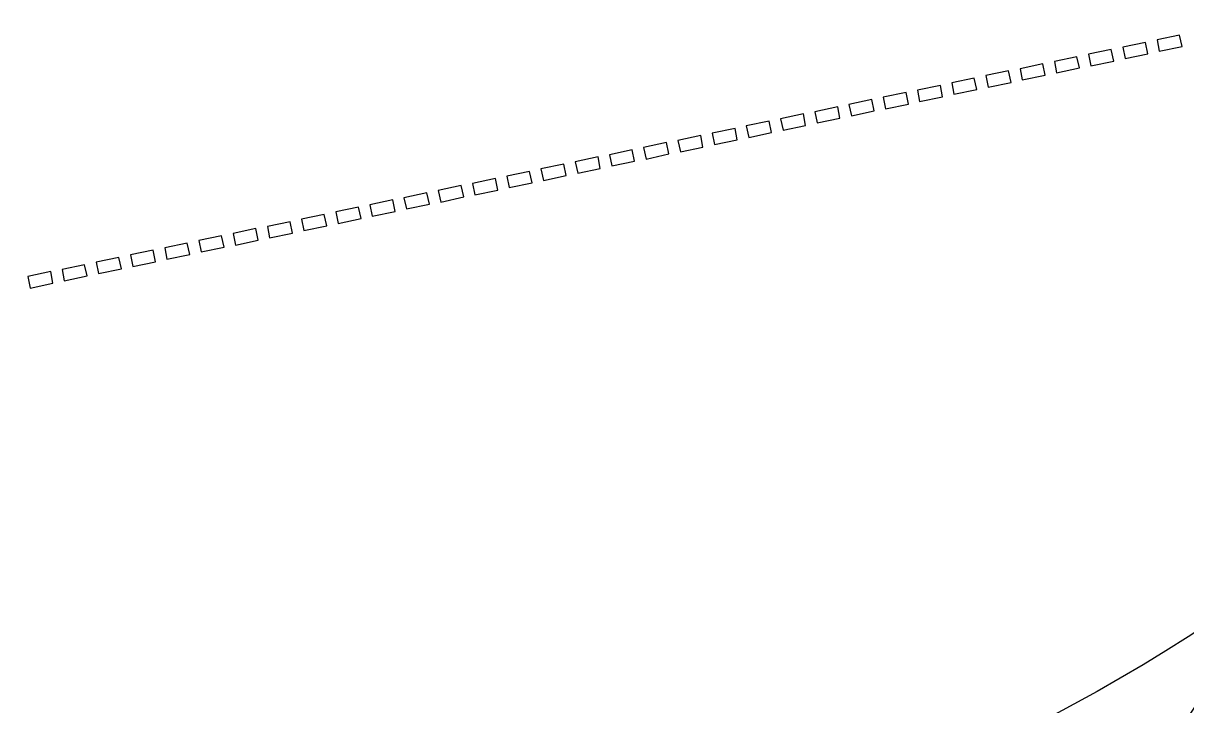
# Model space of a CAD drawing. Header units: centimetres. Extents: x -14.4 to 14.4, y -14.4 to 14.4.
# Drawn here: x -6.21 to -2.768, y -2.827 to -0.809 of the extents above; entities that cross this region are included whole.
import ezdxf
from ezdxf.lldxf.tags import DXFTag

# ---------------------------------------------------------------- set-up
doc = ezdxf.new("R2010")
doc.units = ezdxf.units.CM
doc.header["$MEASUREMENT"] = 0
doc.layers.add('Layer 1', color=7, linetype='Continuous')
tags = doc.linetypes.add('New Line1', pattern=[39354470.199999996, 4372718.9, -34981751.3]).pattern_tags.tags
tags[6:7] = [DXFTag(74, 4), DXFTag(75, 0), DXFTag(340, '0'), DXFTag(46, 1.0), DXFTag(50, 0.0), DXFTag(44, 0.0), DXFTag(45, 0.0)]
tags[4:5] = [DXFTag(74, 4), DXFTag(75, 0), DXFTag(340, '0'), DXFTag(46, 1.0), DXFTag(50, 0.0), DXFTag(44, 0.0), DXFTag(45, 0.0)]
tags = doc.linetypes.add('New Line267', pattern=[39354470.199999996, 4372718.9, -34981751.3]).pattern_tags.tags
tags[6:7] = [DXFTag(74, 4), DXFTag(75, 0), DXFTag(340, '0'), DXFTag(46, 1.0), DXFTag(50, 0.0), DXFTag(44, 0.0), DXFTag(45, 0.0)]
tags[4:5] = [DXFTag(74, 4), DXFTag(75, 0), DXFTag(340, '0'), DXFTag(46, 1.0), DXFTag(50, 0.0), DXFTag(44, 0.0), DXFTag(45, 0.0)]
tags = doc.linetypes.add('New Line268', pattern=[39354470.199999996, 4372718.9, -34981751.3]).pattern_tags.tags
tags[6:7] = [DXFTag(74, 4), DXFTag(75, 0), DXFTag(340, '0'), DXFTag(46, 1.0), DXFTag(50, 0.0), DXFTag(44, 0.0), DXFTag(45, 0.0)]
tags[4:5] = [DXFTag(74, 4), DXFTag(75, 0), DXFTag(340, '0'), DXFTag(46, 1.0), DXFTag(50, 0.0), DXFTag(44, 0.0), DXFTag(45, 0.0)]
tags = doc.linetypes.add('New Line269', pattern=[39354470.199999996, 4372718.9, -34981751.3]).pattern_tags.tags
tags[6:7] = [DXFTag(74, 4), DXFTag(75, 0), DXFTag(340, '0'), DXFTag(46, 1.0), DXFTag(50, 0.0), DXFTag(44, 0.0), DXFTag(45, 0.0)]
tags[4:5] = [DXFTag(74, 4), DXFTag(75, 0), DXFTag(340, '0'), DXFTag(46, 1.0), DXFTag(50, 0.0), DXFTag(44, 0.0), DXFTag(45, 0.0)]
tags = doc.linetypes.add('New Line270', pattern=[39354470.199999996, 4372718.9, -34981751.3]).pattern_tags.tags
tags[6:7] = [DXFTag(74, 4), DXFTag(75, 0), DXFTag(340, '0'), DXFTag(46, 1.0), DXFTag(50, 0.0), DXFTag(44, 0.0), DXFTag(45, 0.0)]
tags[4:5] = [DXFTag(74, 4), DXFTag(75, 0), DXFTag(340, '0'), DXFTag(46, 1.0), DXFTag(50, 0.0), DXFTag(44, 0.0), DXFTag(45, 0.0)]
tags = doc.linetypes.add('New Line271', pattern=[39354470.199999996, 4372718.9, -34981751.3]).pattern_tags.tags
tags[6:7] = [DXFTag(74, 4), DXFTag(75, 0), DXFTag(340, '0'), DXFTag(46, 1.0), DXFTag(50, 0.0), DXFTag(44, 0.0), DXFTag(45, 0.0)]
tags[4:5] = [DXFTag(74, 4), DXFTag(75, 0), DXFTag(340, '0'), DXFTag(46, 1.0), DXFTag(50, 0.0), DXFTag(44, 0.0), DXFTag(45, 0.0)]
tags = doc.linetypes.add('New Line272', pattern=[39354470.199999996, 4372718.9, -34981751.3]).pattern_tags.tags
tags[6:7] = [DXFTag(74, 4), DXFTag(75, 0), DXFTag(340, '0'), DXFTag(46, 1.0), DXFTag(50, 0.0), DXFTag(44, 0.0), DXFTag(45, 0.0)]
tags[4:5] = [DXFTag(74, 4), DXFTag(75, 0), DXFTag(340, '0'), DXFTag(46, 1.0), DXFTag(50, 0.0), DXFTag(44, 0.0), DXFTag(45, 0.0)]
tags = doc.linetypes.add('New Line273', pattern=[39354470.199999996, 4372718.9, -34981751.3]).pattern_tags.tags
tags[6:7] = [DXFTag(74, 4), DXFTag(75, 0), DXFTag(340, '0'), DXFTag(46, 1.0), DXFTag(50, 0.0), DXFTag(44, 0.0), DXFTag(45, 0.0)]
tags[4:5] = [DXFTag(74, 4), DXFTag(75, 0), DXFTag(340, '0'), DXFTag(46, 1.0), DXFTag(50, 0.0), DXFTag(44, 0.0), DXFTag(45, 0.0)]
tags = doc.linetypes.add('New Line274', pattern=[39354470.199999996, 4372718.9, -34981751.3]).pattern_tags.tags
tags[6:7] = [DXFTag(74, 4), DXFTag(75, 0), DXFTag(340, '0'), DXFTag(46, 1.0), DXFTag(50, 0.0), DXFTag(44, 0.0), DXFTag(45, 0.0)]
tags[4:5] = [DXFTag(74, 4), DXFTag(75, 0), DXFTag(340, '0'), DXFTag(46, 1.0), DXFTag(50, 0.0), DXFTag(44, 0.0), DXFTag(45, 0.0)]
tags = doc.linetypes.add('New Line275', pattern=[39354470.199999996, 4372718.9, -34981751.3]).pattern_tags.tags
tags[6:7] = [DXFTag(74, 4), DXFTag(75, 0), DXFTag(340, '0'), DXFTag(46, 1.0), DXFTag(50, 0.0), DXFTag(44, 0.0), DXFTag(45, 0.0)]
tags[4:5] = [DXFTag(74, 4), DXFTag(75, 0), DXFTag(340, '0'), DXFTag(46, 1.0), DXFTag(50, 0.0), DXFTag(44, 0.0), DXFTag(45, 0.0)]
tags = doc.linetypes.add('New Line276', pattern=[39354470.199999996, 4372718.9, -34981751.3]).pattern_tags.tags
tags[6:7] = [DXFTag(74, 4), DXFTag(75, 0), DXFTag(340, '0'), DXFTag(46, 1.0), DXFTag(50, 0.0), DXFTag(44, 0.0), DXFTag(45, 0.0)]
tags[4:5] = [DXFTag(74, 4), DXFTag(75, 0), DXFTag(340, '0'), DXFTag(46, 1.0), DXFTag(50, 0.0), DXFTag(44, 0.0), DXFTag(45, 0.0)]
tags = doc.linetypes.add('New Line277', pattern=[39354470.199999996, 4372718.9, -34981751.3]).pattern_tags.tags
tags[6:7] = [DXFTag(74, 4), DXFTag(75, 0), DXFTag(340, '0'), DXFTag(46, 1.0), DXFTag(50, 0.0), DXFTag(44, 0.0), DXFTag(45, 0.0)]
tags[4:5] = [DXFTag(74, 4), DXFTag(75, 0), DXFTag(340, '0'), DXFTag(46, 1.0), DXFTag(50, 0.0), DXFTag(44, 0.0), DXFTag(45, 0.0)]
tags = doc.linetypes.add('New Line278', pattern=[39354470.199999996, 4372718.9, -34981751.3]).pattern_tags.tags
tags[6:7] = [DXFTag(74, 4), DXFTag(75, 0), DXFTag(340, '0'), DXFTag(46, 1.0), DXFTag(50, 0.0), DXFTag(44, 0.0), DXFTag(45, 0.0)]
tags[4:5] = [DXFTag(74, 4), DXFTag(75, 0), DXFTag(340, '0'), DXFTag(46, 1.0), DXFTag(50, 0.0), DXFTag(44, 0.0), DXFTag(45, 0.0)]
tags = doc.linetypes.add('New Line279', pattern=[39354470.199999996, 4372718.9, -34981751.3]).pattern_tags.tags
tags[6:7] = [DXFTag(74, 4), DXFTag(75, 0), DXFTag(340, '0'), DXFTag(46, 1.0), DXFTag(50, 0.0), DXFTag(44, 0.0), DXFTag(45, 0.0)]
tags[4:5] = [DXFTag(74, 4), DXFTag(75, 0), DXFTag(340, '0'), DXFTag(46, 1.0), DXFTag(50, 0.0), DXFTag(44, 0.0), DXFTag(45, 0.0)]
tags = doc.linetypes.add('New Line281', pattern=[39354470.199999996, 4372718.9, -34981751.3]).pattern_tags.tags
tags[6:7] = [DXFTag(74, 4), DXFTag(75, 0), DXFTag(340, '0'), DXFTag(46, 1.0), DXFTag(50, 0.0), DXFTag(44, 0.0), DXFTag(45, 0.0)]
tags[4:5] = [DXFTag(74, 4), DXFTag(75, 0), DXFTag(340, '0'), DXFTag(46, 1.0), DXFTag(50, 0.0), DXFTag(44, 0.0), DXFTag(45, 0.0)]
tags = doc.linetypes.add('New Line283', pattern=[39354470.199999996, 4372718.9, -34981751.3]).pattern_tags.tags
tags[6:7] = [DXFTag(74, 4), DXFTag(75, 0), DXFTag(340, '0'), DXFTag(46, 1.0), DXFTag(50, 0.0), DXFTag(44, 0.0), DXFTag(45, 0.0)]
tags[4:5] = [DXFTag(74, 4), DXFTag(75, 0), DXFTag(340, '0'), DXFTag(46, 1.0), DXFTag(50, 0.0), DXFTag(44, 0.0), DXFTag(45, 0.0)]
tags = doc.linetypes.add('New Line285', pattern=[39354470.199999996, 4372718.9, -34981751.3]).pattern_tags.tags
tags[6:7] = [DXFTag(74, 4), DXFTag(75, 0), DXFTag(340, '0'), DXFTag(46, 1.0), DXFTag(50, 0.0), DXFTag(44, 0.0), DXFTag(45, 0.0)]
tags[4:5] = [DXFTag(74, 4), DXFTag(75, 0), DXFTag(340, '0'), DXFTag(46, 1.0), DXFTag(50, 0.0), DXFTag(44, 0.0), DXFTag(45, 0.0)]
tags = doc.linetypes.add('New Line287', pattern=[39354470.199999996, 4372718.9, -34981751.3]).pattern_tags.tags
tags[6:7] = [DXFTag(74, 4), DXFTag(75, 0), DXFTag(340, '0'), DXFTag(46, 1.0), DXFTag(50, 0.0), DXFTag(44, 0.0), DXFTag(45, 0.0)]
tags[4:5] = [DXFTag(74, 4), DXFTag(75, 0), DXFTag(340, '0'), DXFTag(46, 1.0), DXFTag(50, 0.0), DXFTag(44, 0.0), DXFTag(45, 0.0)]
tags = doc.linetypes.add('New Line289', pattern=[39354470.199999996, 4372718.9, -34981751.3]).pattern_tags.tags
tags[6:7] = [DXFTag(74, 4), DXFTag(75, 0), DXFTag(340, '0'), DXFTag(46, 1.0), DXFTag(50, 0.0), DXFTag(44, 0.0), DXFTag(45, 0.0)]
tags[4:5] = [DXFTag(74, 4), DXFTag(75, 0), DXFTag(340, '0'), DXFTag(46, 1.0), DXFTag(50, 0.0), DXFTag(44, 0.0), DXFTag(45, 0.0)]
tags = doc.linetypes.add('New Line291', pattern=[39354470.199999996, 4372718.9, -34981751.3]).pattern_tags.tags
tags[6:7] = [DXFTag(74, 4), DXFTag(75, 0), DXFTag(340, '0'), DXFTag(46, 1.0), DXFTag(50, 0.0), DXFTag(44, 0.0), DXFTag(45, 0.0)]
tags[4:5] = [DXFTag(74, 4), DXFTag(75, 0), DXFTag(340, '0'), DXFTag(46, 1.0), DXFTag(50, 0.0), DXFTag(44, 0.0), DXFTag(45, 0.0)]
tags = doc.linetypes.add('New Line293', pattern=[39354470.199999996, 4372718.9, -34981751.3]).pattern_tags.tags
tags[6:7] = [DXFTag(74, 4), DXFTag(75, 0), DXFTag(340, '0'), DXFTag(46, 1.0), DXFTag(50, 0.0), DXFTag(44, 0.0), DXFTag(45, 0.0)]
tags[4:5] = [DXFTag(74, 4), DXFTag(75, 0), DXFTag(340, '0'), DXFTag(46, 1.0), DXFTag(50, 0.0), DXFTag(44, 0.0), DXFTag(45, 0.0)]
tags = doc.linetypes.add('New Line295', pattern=[39354470.199999996, 4372718.9, -34981751.3]).pattern_tags.tags
tags[6:7] = [DXFTag(74, 4), DXFTag(75, 0), DXFTag(340, '0'), DXFTag(46, 1.0), DXFTag(50, 0.0), DXFTag(44, 0.0), DXFTag(45, 0.0)]
tags[4:5] = [DXFTag(74, 4), DXFTag(75, 0), DXFTag(340, '0'), DXFTag(46, 1.0), DXFTag(50, 0.0), DXFTag(44, 0.0), DXFTag(45, 0.0)]
tags = doc.linetypes.add('New Line297', pattern=[39354470.199999996, 4372718.9, -34981751.3]).pattern_tags.tags
tags[6:7] = [DXFTag(74, 4), DXFTag(75, 0), DXFTag(340, '0'), DXFTag(46, 1.0), DXFTag(50, 0.0), DXFTag(44, 0.0), DXFTag(45, 0.0)]
tags[4:5] = [DXFTag(74, 4), DXFTag(75, 0), DXFTag(340, '0'), DXFTag(46, 1.0), DXFTag(50, 0.0), DXFTag(44, 0.0), DXFTag(45, 0.0)]
tags = doc.linetypes.add('New Line299', pattern=[39354470.199999996, 4372718.9, -34981751.3]).pattern_tags.tags
tags[6:7] = [DXFTag(74, 4), DXFTag(75, 0), DXFTag(340, '0'), DXFTag(46, 1.0), DXFTag(50, 0.0), DXFTag(44, 0.0), DXFTag(45, 0.0)]
tags[4:5] = [DXFTag(74, 4), DXFTag(75, 0), DXFTag(340, '0'), DXFTag(46, 1.0), DXFTag(50, 0.0), DXFTag(44, 0.0), DXFTag(45, 0.0)]
tags = doc.linetypes.add('New Line301', pattern=[39354470.199999996, 4372718.9, -34981751.3]).pattern_tags.tags
tags[6:7] = [DXFTag(74, 4), DXFTag(75, 0), DXFTag(340, '0'), DXFTag(46, 1.0), DXFTag(50, 0.0), DXFTag(44, 0.0), DXFTag(45, 0.0)]
tags[4:5] = [DXFTag(74, 4), DXFTag(75, 0), DXFTag(340, '0'), DXFTag(46, 1.0), DXFTag(50, 0.0), DXFTag(44, 0.0), DXFTag(45, 0.0)]
tags = doc.linetypes.add('New Line303', pattern=[39354470.199999996, 4372718.9, -34981751.3]).pattern_tags.tags
tags[6:7] = [DXFTag(74, 4), DXFTag(75, 0), DXFTag(340, '0'), DXFTag(46, 1.0), DXFTag(50, 0.0), DXFTag(44, 0.0), DXFTag(45, 0.0)]
tags[4:5] = [DXFTag(74, 4), DXFTag(75, 0), DXFTag(340, '0'), DXFTag(46, 1.0), DXFTag(50, 0.0), DXFTag(44, 0.0), DXFTag(45, 0.0)]
tags = doc.linetypes.add('New Line305', pattern=[39354470.199999996, 4372718.9, -34981751.3]).pattern_tags.tags
tags[6:7] = [DXFTag(74, 4), DXFTag(75, 0), DXFTag(340, '0'), DXFTag(46, 1.0), DXFTag(50, 0.0), DXFTag(44, 0.0), DXFTag(45, 0.0)]
tags[4:5] = [DXFTag(74, 4), DXFTag(75, 0), DXFTag(340, '0'), DXFTag(46, 1.0), DXFTag(50, 0.0), DXFTag(44, 0.0), DXFTag(45, 0.0)]
tags = doc.linetypes.add('New Line307', pattern=[39354470.199999996, 4372718.9, -34981751.3]).pattern_tags.tags
tags[6:7] = [DXFTag(74, 4), DXFTag(75, 0), DXFTag(340, '0'), DXFTag(46, 1.0), DXFTag(50, 0.0), DXFTag(44, 0.0), DXFTag(45, 0.0)]
tags[4:5] = [DXFTag(74, 4), DXFTag(75, 0), DXFTag(340, '0'), DXFTag(46, 1.0), DXFTag(50, 0.0), DXFTag(44, 0.0), DXFTag(45, 0.0)]
tags = doc.linetypes.add('New Line309', pattern=[39354470.199999996, 4372718.9, -34981751.3]).pattern_tags.tags
tags[6:7] = [DXFTag(74, 4), DXFTag(75, 0), DXFTag(340, '0'), DXFTag(46, 1.0), DXFTag(50, 0.0), DXFTag(44, 0.0), DXFTag(45, 0.0)]
tags[4:5] = [DXFTag(74, 4), DXFTag(75, 0), DXFTag(340, '0'), DXFTag(46, 1.0), DXFTag(50, 0.0), DXFTag(44, 0.0), DXFTag(45, 0.0)]
tags = doc.linetypes.add('New Line311', pattern=[39354470.199999996, 4372718.9, -34981751.3]).pattern_tags.tags
tags[6:7] = [DXFTag(74, 4), DXFTag(75, 0), DXFTag(340, '0'), DXFTag(46, 1.0), DXFTag(50, 0.0), DXFTag(44, 0.0), DXFTag(45, 0.0)]
tags[4:5] = [DXFTag(74, 4), DXFTag(75, 0), DXFTag(340, '0'), DXFTag(46, 1.0), DXFTag(50, 0.0), DXFTag(44, 0.0), DXFTag(45, 0.0)]
tags = doc.linetypes.add('New Line313', pattern=[39354470.199999996, 4372718.9, -34981751.3]).pattern_tags.tags
tags[6:7] = [DXFTag(74, 4), DXFTag(75, 0), DXFTag(340, '0'), DXFTag(46, 1.0), DXFTag(50, 0.0), DXFTag(44, 0.0), DXFTag(45, 0.0)]
tags[4:5] = [DXFTag(74, 4), DXFTag(75, 0), DXFTag(340, '0'), DXFTag(46, 1.0), DXFTag(50, 0.0), DXFTag(44, 0.0), DXFTag(45, 0.0)]
tags = doc.linetypes.add('New Line315', pattern=[39354470.199999996, 4372718.9, -34981751.3]).pattern_tags.tags
tags[6:7] = [DXFTag(74, 4), DXFTag(75, 0), DXFTag(340, '0'), DXFTag(46, 1.0), DXFTag(50, 0.0), DXFTag(44, 0.0), DXFTag(45, 0.0)]
tags[4:5] = [DXFTag(74, 4), DXFTag(75, 0), DXFTag(340, '0'), DXFTag(46, 1.0), DXFTag(50, 0.0), DXFTag(44, 0.0), DXFTag(45, 0.0)]
tags = doc.linetypes.add('New Line317', pattern=[39354470.199999996, 4372718.9, -34981751.3]).pattern_tags.tags
tags[6:7] = [DXFTag(74, 4), DXFTag(75, 0), DXFTag(340, '0'), DXFTag(46, 1.0), DXFTag(50, 0.0), DXFTag(44, 0.0), DXFTag(45, 0.0)]
tags[4:5] = [DXFTag(74, 4), DXFTag(75, 0), DXFTag(340, '0'), DXFTag(46, 1.0), DXFTag(50, 0.0), DXFTag(44, 0.0), DXFTag(45, 0.0)]
tags = doc.linetypes.add('New Line319', pattern=[39354470.199999996, 4372718.9, -34981751.3]).pattern_tags.tags
tags[6:7] = [DXFTag(74, 4), DXFTag(75, 0), DXFTag(340, '0'), DXFTag(46, 1.0), DXFTag(50, 0.0), DXFTag(44, 0.0), DXFTag(45, 0.0)]
tags[4:5] = [DXFTag(74, 4), DXFTag(75, 0), DXFTag(340, '0'), DXFTag(46, 1.0), DXFTag(50, 0.0), DXFTag(44, 0.0), DXFTag(45, 0.0)]
tags = doc.linetypes.add('New Line321', pattern=[39354470.199999996, 4372718.9, -34981751.3]).pattern_tags.tags
tags[6:7] = [DXFTag(74, 4), DXFTag(75, 0), DXFTag(340, '0'), DXFTag(46, 1.0), DXFTag(50, 0.0), DXFTag(44, 0.0), DXFTag(45, 0.0)]
tags[4:5] = [DXFTag(74, 4), DXFTag(75, 0), DXFTag(340, '0'), DXFTag(46, 1.0), DXFTag(50, 0.0), DXFTag(44, 0.0), DXFTag(45, 0.0)]

msp = doc.modelspace()

# ---------------------------------------------------------------- linework, layer by layer
at = {"layer": 'Layer 1', "color": 16, "linetype": 'New Line1', "lineweight": 25}
msp.add_open_spline([(0.12846, 13.36284), (-0.33776, 13.36284), (-0.71601, 12.92147), (-0.71601, 11.89579), (-0.71601, 11.89579), (-0.82514, 12.47589), (-1.08516, 12.88459), (-1.38813, 12.88459), (-1.38813, 12.88459), (-1.78939, 12.88459), (-2.58808, 12.45567), (-2.11519, 11.28505), (-2.11519, 11.28505), (-3.63478, 9.46595), (-4.28084, 4.82834), (-2.11412, 2.37828), (-2.11412, 2.37828), (-4.57524, 4.49917), (-9.16838, 3.85118), (-10.97673, 2.34058), (-10.97673, 2.34058), (-12.14735, 2.81347), (-12.57626, 2.01478), (-12.57626, 1.61352), (-12.57626, 1.61352), (-12.57626, 1.31055), (-12.16756, 1.05052), (-11.58746, 0.94139), (-11.58746, 0.94139), (-12.61315, 0.94139), (-13.05451, 0.56315), (-13.05451, 0.09693), (-13.05451, 0.09693), (-13.05451, -0.33846), (-12.71917, -0.6966), (-11.7878, -0.74216), (-11.7878, -0.74216), (-12.22709, -0.87177), (-12.5181, -1.09727), (-12.5181, -1.35289), (-12.5181, -1.35289), (-12.5181, -1.75415), (-12.33591, -2.69676), (-10.91856, -2.07995), (-10.91856, -2.07995), (-9.66314, -3.79138), (-5.02522, -4.40025), (-2.37909, -2.35246), (-2.37909, -2.35246), (-4.52343, -4.80799), (-3.87706, -9.42383), (-2.36186, -11.23769), (-2.36186, -11.23769), (-2.83475, -12.40831), (-2.03606, -12.83723), (-1.6348, -12.83723), (-1.6348, -12.83723), (-1.33182, -12.83723), (-1.0718, -12.42853), (-0.96267, -11.84843), (-0.96267, -11.84843), (-0.96267, -12.87411), (-0.58442, -13.31547), (-0.1182, -13.31547), (-0.1182, -13.31547), (0.31719, -13.31547), (0.67533, -12.98013), (0.72088, -12.04877), (0.72088, -12.04877), (0.8505, -12.48806), (1.07599, -12.77906), (1.33162, -12.77906), (1.33162, -12.77906), (1.73288, -12.77906), (2.67549, -12.59687), (2.05868, -11.17953), (2.05868, -11.17953), (3.82119, -9.88663), (4.4142, -5.00618), (2.14054, -2.40847), (2.14054, -2.40847), (4.73811, -4.6827), (9.61968, -4.08925), (10.91267, -2.32661), (10.91267, -2.32661), (12.33002, -2.94343), (12.5122, -2.00081), (12.51221, -1.59955), (12.51221, -1.59955), (12.51221, -1.34393), (12.2212, -1.11843), (11.78191, -0.98882), (11.78191, -0.98882), (12.71327, -0.94326), (13.04862, -0.58512), (13.04862, -0.14974), (13.04862, -0.14974), (13.04862, 0.31648), (12.60725, 0.69473), (11.58157, 0.69473), (11.58157, 0.69473), (12.16167, 0.80386), (12.57037, 1.06388), (12.57037, 1.36686), (12.57037, 1.36686), (12.57037, 1.76812), (12.14146, 2.56681), (10.97083, 2.09392), (10.97083, 2.09392), (9.1482, 3.61646), (4.49635, 4.26289), (2.05006, 2.081), (2.05006, 2.081), (2.04519, 2.08513), (2.03987, 2.08874), (2.03498, 2.09284), (2.03498, 2.09284), (4.71719, 4.569), (4.15384, 9.87092), (2.30534, 11.22689), (2.30534, 11.22689), (2.92215, 12.64423), (1.97954, 12.82642), (1.57828, 12.82643), (1.57828, 12.82643), (1.32266, 12.82643), (1.09716, 12.53542), (0.96755, 12.09613), (0.96755, 12.09613), (0.92199, 13.02749), (0.56385, 13.36284), (0.12846, 13.36284)], degree=3, knots=[0, 0, 0, 0, 0.0294118, 0.0294118, 0.0294118, 0.0294118, 0.0588235, 0.0588235, 0.0588235, 0.0588235, 0.0882353, 0.0882353, 0.0882353, 0.0882353, 0.1176471, 0.1176471, 0.1176471, 0.1176471, 0.1470588, 0.1470588, 0.1470588, 0.1470588, 0.1764706, 0.1764706, 0.1764706, 0.1764706, 0.2058824, 0.2058824, 0.2058824, 0.2058824, 0.2352941, 0.2352941, 0.2352941, 0.2352941, 0.2647059, 0.2647059, 0.2647059, 0.2647059, 0.2941176, 0.2941176, 0.2941176, 0.2941176, 0.3235294, 0.3235294, 0.3235294, 0.3235294, 0.3529412, 0.3529412, 0.3529412, 0.3529412, 0.3823529, 0.3823529, 0.3823529, 0.3823529, 0.4117647, 0.4117647, 0.4117647, 0.4117647, 0.4411765, 0.4411765, 0.4411765, 0.4411765, 0.4705882, 0.4705882, 0.4705882, 0.4705882, 0.5, 0.5, 0.5, 0.5, 0.5294118, 0.5294118, 0.5294118, 0.5294118, 0.5588235, 0.5588235, 0.5588235, 0.5588235, 0.5882353, 0.5882353, 0.5882353, 0.5882353, 0.6176471, 0.6176471, 0.6176471, 0.6176471, 0.6470588, 0.6470588, 0.6470588, 0.6470588, 0.6764706, 0.6764706, 0.6764706, 0.6764706, 0.7058824, 0.7058824, 0.7058824, 0.7058824, 0.7352941, 0.7352941, 0.7352941, 0.7352941, 0.7647059, 0.7647059, 0.7647059, 0.7647059, 0.7941176, 0.7941176, 0.7941176, 0.7941176, 0.8235294, 0.8235294, 0.8235294, 0.8235294, 0.8529412, 0.8529412, 0.8529412, 0.8529412, 0.8823529, 0.8823529, 0.8823529, 0.8823529, 0.9117647, 0.9117647, 0.9117647, 0.9117647, 0.9411765, 0.9411765, 0.9411765, 0.9411765, 1, 1, 1, 1], dxfattribs=at)
at = {"layer": 'Layer 1', "color": 16, "linetype": 'New Line267', "lineweight": 25}
msp.add_open_spline([(-2.78948, -0.84448), (-2.78948, -0.84448), (-2.78194, -0.87788), (-2.78194, -0.87788), (-2.78194, -0.87788), (-2.78194, -0.87788), (-2.8498, -0.89188), (-2.8498, -0.89188), (-2.8498, -0.89188), (-2.8498, -0.89188), (-2.85626, -0.85849), (-2.85626, -0.85849), (-2.85626, -0.85849), (-2.85626, -0.85849), (-2.78948, -0.84448), (-2.78948, -0.84448)], degree=3, knots=[0, 0, 0, 0, 0.2, 0.2, 0.2, 0.2, 0.4, 0.4, 0.4, 0.4, 0.6, 0.6, 0.6, 0.6, 1, 1, 1, 1], dxfattribs=at)
at = {"layer": 'Layer 1', "color": 16, "linetype": 'New Line269', "lineweight": 25}
msp.add_open_spline([(-2.99198, -0.88649), (-2.99198, -0.88649), (-2.98444, -0.92096), (-2.98444, -0.92096), (-2.98444, -0.92096), (-2.98444, -0.92096), (-3.0523, -0.93496), (-3.0523, -0.93496), (-3.0523, -0.93496), (-3.0523, -0.93496), (-3.05876, -0.9005), (-3.05876, -0.9005), (-3.05876, -0.9005), (-3.05876, -0.9005), (-2.99198, -0.88649), (-2.99198, -0.88649)], degree=3, knots=[0, 0, 0, 0, 0.2, 0.2, 0.2, 0.2, 0.4, 0.4, 0.4, 0.4, 0.6, 0.6, 0.6, 0.6, 1, 1, 1, 1], dxfattribs=at)
at = {"layer": 'Layer 1', "color": 16, "linetype": 'New Line268', "lineweight": 25}
msp.add_open_spline([(-2.89073, -0.86603), (-2.89073, -0.86603), (-2.88319, -0.89942), (-2.88319, -0.89942), (-2.88319, -0.89942), (-2.88319, -0.89942), (-2.95105, -0.91342), (-2.95105, -0.91342), (-2.95105, -0.91342), (-2.95105, -0.91342), (-2.95751, -0.88003), (-2.95751, -0.88003), (-2.95751, -0.88003), (-2.95751, -0.88003), (-2.89073, -0.86603), (-2.89073, -0.86603)], degree=3, knots=[0, 0, 0, 0, 0.2, 0.2, 0.2, 0.2, 0.4, 0.4, 0.4, 0.4, 0.6, 0.6, 0.6, 0.6, 1, 1, 1, 1], dxfattribs=at)
at = {"layer": 'Layer 1', "color": 16, "linetype": 'New Line270', "lineweight": 25}
msp.add_open_spline([(-3.09323, -0.90803), (-3.09323, -0.90803), (-3.08569, -0.94143), (-3.08569, -0.94143), (-3.08569, -0.94143), (-3.08569, -0.94143), (-3.15355, -0.95543), (-3.15355, -0.95543), (-3.15355, -0.95543), (-3.15355, -0.95543), (-3.16001, -0.92204), (-3.16001, -0.92204), (-3.16001, -0.92204), (-3.16001, -0.92204), (-3.09323, -0.90803), (-3.09323, -0.90803)], degree=3, knots=[0, 0, 0, 0, 0.2, 0.2, 0.2, 0.2, 0.4, 0.4, 0.4, 0.4, 0.6, 0.6, 0.6, 0.6, 1, 1, 1, 1], dxfattribs=at)
at = {"layer": 'Layer 1', "color": 16, "linetype": 'New Line272', "lineweight": 25}
msp.add_open_spline([(-3.29573, -0.95004), (-3.29573, -0.95004), (-3.28819, -0.98451), (-3.28819, -0.98451), (-3.28819, -0.98451), (-3.28819, -0.98451), (-3.35605, -0.99851), (-3.35605, -0.99851), (-3.35605, -0.99851), (-3.35605, -0.99851), (-3.36251, -0.96405), (-3.36251, -0.96405), (-3.36251, -0.96405), (-3.36251, -0.96405), (-3.29573, -0.95004), (-3.29573, -0.95004)], degree=3, knots=[0, 0, 0, 0, 0.2, 0.2, 0.2, 0.2, 0.4, 0.4, 0.4, 0.4, 0.6, 0.6, 0.6, 0.6, 1, 1, 1, 1], dxfattribs=at)
at = {"layer": 'Layer 1', "color": 16, "linetype": 'New Line271', "lineweight": 25}
msp.add_open_spline([(-3.19448, -0.92958), (-3.19448, -0.92958), (-3.18694, -0.96297), (-3.18694, -0.96297), (-3.18694, -0.96297), (-3.18694, -0.96297), (-3.2548, -0.97697), (-3.2548, -0.97697), (-3.2548, -0.97697), (-3.2548, -0.97697), (-3.26126, -0.94358), (-3.26126, -0.94358), (-3.26126, -0.94358), (-3.26126, -0.94358), (-3.19448, -0.92958), (-3.19448, -0.92958)], degree=3, knots=[0, 0, 0, 0, 0.2, 0.2, 0.2, 0.2, 0.4, 0.4, 0.4, 0.4, 0.6, 0.6, 0.6, 0.6, 1, 1, 1, 1], dxfattribs=at)
at = {"layer": 'Layer 1', "color": 16, "linetype": 'New Line274', "lineweight": 25}
msp.add_open_spline([(-3.49715, -0.99313), (-3.49715, -0.99313), (-3.49069, -1.02652), (-3.49069, -1.02652), (-3.49069, -1.02652), (-3.49069, -1.02652), (-3.55855, -1.04052), (-3.55855, -1.04052), (-3.55855, -1.04052), (-3.55855, -1.04052), (-3.56501, -1.00713), (-3.56501, -1.00713), (-3.56501, -1.00713), (-3.56501, -1.00713), (-3.49715, -0.99313), (-3.49715, -0.99313)], degree=3, knots=[0, 0, 0, 0, 0.2, 0.2, 0.2, 0.2, 0.4, 0.4, 0.4, 0.4, 0.6, 0.6, 0.6, 0.6, 1, 1, 1, 1], dxfattribs=at)
at = {"layer": 'Layer 1', "color": 16, "linetype": 'New Line273', "lineweight": 25}
msp.add_open_spline([(-3.39698, -0.97159), (-3.39698, -0.97159), (-3.38944, -1.00498), (-3.38944, -1.00498), (-3.38944, -1.00498), (-3.38944, -1.00498), (-3.4573, -1.01898), (-3.4573, -1.01898), (-3.4573, -1.01898), (-3.4573, -1.01898), (-3.46376, -0.98559), (-3.46376, -0.98559), (-3.46376, -0.98559), (-3.46376, -0.98559), (-3.39698, -0.97159), (-3.39698, -0.97159)], degree=3, knots=[0, 0, 0, 0, 0.2, 0.2, 0.2, 0.2, 0.4, 0.4, 0.4, 0.4, 0.6, 0.6, 0.6, 0.6, 1, 1, 1, 1], dxfattribs=at)
at = {"layer": 'Layer 1', "color": 16, "linetype": 'New Line275', "lineweight": 25}
msp.add_open_spline([(-3.5984, -1.01359), (-3.5984, -1.01359), (-3.59194, -1.04806), (-3.59194, -1.04806), (-3.59194, -1.04806), (-3.59194, -1.04806), (-3.6598, -1.06206), (-3.6598, -1.06206), (-3.6598, -1.06206), (-3.6598, -1.06206), (-3.66626, -1.0276), (-3.66626, -1.0276), (-3.66626, -1.0276), (-3.66626, -1.0276), (-3.5984, -1.01359), (-3.5984, -1.01359)], degree=3, knots=[0, 0, 0, 0, 0.2, 0.2, 0.2, 0.2, 0.4, 0.4, 0.4, 0.4, 0.6, 0.6, 0.6, 0.6, 1, 1, 1, 1], dxfattribs=at)
at = {"layer": 'Layer 1', "color": 16, "linetype": 'New Line277', "lineweight": 25}
msp.add_open_spline([(-3.8009, -1.05668), (-3.8009, -1.05668), (-3.79444, -1.09007), (-3.79444, -1.09007), (-3.79444, -1.09007), (-3.79444, -1.09007), (-3.86122, -1.10407), (-3.86122, -1.10407), (-3.86122, -1.10407), (-3.86122, -1.10407), (-3.86876, -1.07068), (-3.86876, -1.07068), (-3.86876, -1.07068), (-3.86876, -1.07068), (-3.8009, -1.05668), (-3.8009, -1.05668)], degree=3, knots=[0, 0, 0, 0, 0.2, 0.2, 0.2, 0.2, 0.4, 0.4, 0.4, 0.4, 0.6, 0.6, 0.6, 0.6, 1, 1, 1, 1], dxfattribs=at)
at = {"layer": 'Layer 1', "color": 16, "linetype": 'New Line276', "lineweight": 25}
msp.add_open_spline([(-3.69965, -1.03514), (-3.69965, -1.03514), (-3.69319, -1.06853), (-3.69319, -1.06853), (-3.69319, -1.06853), (-3.69319, -1.06853), (-3.75997, -1.08253), (-3.75997, -1.08253), (-3.75997, -1.08253), (-3.75997, -1.08253), (-3.76751, -1.04914), (-3.76751, -1.04914), (-3.76751, -1.04914), (-3.76751, -1.04914), (-3.69965, -1.03514), (-3.69965, -1.03514)], degree=3, knots=[0, 0, 0, 0, 0.2, 0.2, 0.2, 0.2, 0.4, 0.4, 0.4, 0.4, 0.6, 0.6, 0.6, 0.6, 1, 1, 1, 1], dxfattribs=at)
at = {"layer": 'Layer 1', "color": 16, "linetype": 'New Line279', "lineweight": 25}
msp.add_open_spline([(-4.0034, -1.09869), (-4.0034, -1.09869), (-3.99694, -1.13208), (-3.99694, -1.13208), (-3.99694, -1.13208), (-3.99694, -1.13208), (-4.06372, -1.14716), (-4.06372, -1.14716), (-4.06372, -1.14716), (-4.06372, -1.14716), (-4.07126, -1.11269), (-4.07126, -1.11269), (-4.07126, -1.11269), (-4.07126, -1.11269), (-4.0034, -1.09869), (-4.0034, -1.09869)], degree=3, knots=[0, 0, 0, 0, 0.2, 0.2, 0.2, 0.2, 0.4, 0.4, 0.4, 0.4, 0.6, 0.6, 0.6, 0.6, 1, 1, 1, 1], dxfattribs=at)
at = {"layer": 'Layer 1', "color": 16, "linetype": 'New Line278', "lineweight": 25}
msp.add_open_spline([(-3.90215, -1.07714), (-3.90215, -1.07714), (-3.89569, -1.11161), (-3.89569, -1.11161), (-3.89569, -1.11161), (-3.89569, -1.11161), (-3.96247, -1.12561), (-3.96247, -1.12561), (-3.96247, -1.12561), (-3.96247, -1.12561), (-3.97001, -1.09222), (-3.97001, -1.09222), (-3.97001, -1.09222), (-3.97001, -1.09222), (-3.90215, -1.07714), (-3.90215, -1.07714)], degree=3, knots=[0, 0, 0, 0, 0.2, 0.2, 0.2, 0.2, 0.4, 0.4, 0.4, 0.4, 0.6, 0.6, 0.6, 0.6, 1, 1, 1, 1], dxfattribs=at)
at = {"layer": 'Layer 1', "color": 16, "linetype": 'New Line281', "lineweight": 25}
msp.add_open_spline([(-4.10465, -1.12023), (-4.10465, -1.12023), (-4.09819, -1.15362), (-4.09819, -1.15362), (-4.09819, -1.15362), (-4.09819, -1.15362), (-4.16497, -1.16762), (-4.16497, -1.16762), (-4.16497, -1.16762), (-4.16497, -1.16762), (-4.17251, -1.13423), (-4.17251, -1.13423), (-4.17251, -1.13423), (-4.17251, -1.13423), (-4.10465, -1.12023), (-4.10465, -1.12023)], degree=3, knots=[0, 0, 0, 0, 0.2, 0.2, 0.2, 0.2, 0.4, 0.4, 0.4, 0.4, 0.6, 0.6, 0.6, 0.6, 1, 1, 1, 1], dxfattribs=at)
at = {"layer": 'Layer 1', "color": 16, "linetype": 'New Line285', "lineweight": 25}
msp.add_open_spline([(-4.30715, -1.16224), (-4.30715, -1.16224), (-4.30069, -1.19563), (-4.30069, -1.19563), (-4.30069, -1.19563), (-4.30069, -1.19563), (-4.36747, -1.21071), (-4.36747, -1.21071), (-4.36747, -1.21071), (-4.36747, -1.21071), (-4.37501, -1.17624), (-4.37501, -1.17624), (-4.37501, -1.17624), (-4.37501, -1.17624), (-4.30715, -1.16224), (-4.30715, -1.16224)], degree=3, knots=[0, 0, 0, 0, 0.2, 0.2, 0.2, 0.2, 0.4, 0.4, 0.4, 0.4, 0.6, 0.6, 0.6, 0.6, 1, 1, 1, 1], dxfattribs=at)
at = {"layer": 'Layer 1', "color": 16, "linetype": 'New Line283', "lineweight": 25}
msp.add_open_spline([(-4.2059, -1.14069), (-4.2059, -1.14069), (-4.19944, -1.17516), (-4.19944, -1.17516), (-4.19944, -1.17516), (-4.19944, -1.17516), (-4.26622, -1.18917), (-4.26622, -1.18917), (-4.26622, -1.18917), (-4.26622, -1.18917), (-4.27376, -1.15577), (-4.27376, -1.15577), (-4.27376, -1.15577), (-4.27376, -1.15577), (-4.2059, -1.14069), (-4.2059, -1.14069)], degree=3, knots=[0, 0, 0, 0, 0.2, 0.2, 0.2, 0.2, 0.4, 0.4, 0.4, 0.4, 0.6, 0.6, 0.6, 0.6, 1, 1, 1, 1], dxfattribs=at)
at = {"layer": 'Layer 1', "color": 16, "linetype": 'New Line289', "lineweight": 25}
msp.add_open_spline([(-4.50965, -1.20425), (-4.50965, -1.20425), (-4.50319, -1.23871), (-4.50319, -1.23871), (-4.50319, -1.23871), (-4.50319, -1.23871), (-4.56997, -1.25272), (-4.56997, -1.25272), (-4.56997, -1.25272), (-4.56997, -1.25272), (-4.57751, -1.21932), (-4.57751, -1.21932), (-4.57751, -1.21932), (-4.57751, -1.21932), (-4.50965, -1.20425), (-4.50965, -1.20425)], degree=3, knots=[0, 0, 0, 0, 0.2, 0.2, 0.2, 0.2, 0.4, 0.4, 0.4, 0.4, 0.6, 0.6, 0.6, 0.6, 1, 1, 1, 1], dxfattribs=at)
at = {"layer": 'Layer 1', "color": 16, "linetype": 'New Line287', "lineweight": 25}
msp.add_open_spline([(-4.4084, -1.18378), (-4.4084, -1.18378), (-4.40194, -1.21717), (-4.40194, -1.21717), (-4.40194, -1.21717), (-4.40194, -1.21717), (-4.46872, -1.23117), (-4.46872, -1.23117), (-4.46872, -1.23117), (-4.46872, -1.23117), (-4.47626, -1.19778), (-4.47626, -1.19778), (-4.47626, -1.19778), (-4.47626, -1.19778), (-4.4084, -1.18378), (-4.4084, -1.18378)], degree=3, knots=[0, 0, 0, 0, 0.2, 0.2, 0.2, 0.2, 0.4, 0.4, 0.4, 0.4, 0.6, 0.6, 0.6, 0.6, 1, 1, 1, 1], dxfattribs=at)
at = {"layer": 'Layer 1', "color": 16, "linetype": 'New Line291', "lineweight": 25}
msp.add_open_spline([(-4.6109, -1.22579), (-4.6109, -1.22579), (-4.60444, -1.25918), (-4.60444, -1.25918), (-4.60444, -1.25918), (-4.60444, -1.25918), (-4.67122, -1.27426), (-4.67122, -1.27426), (-4.67122, -1.27426), (-4.67122, -1.27426), (-4.67876, -1.23979), (-4.67876, -1.23979), (-4.67876, -1.23979), (-4.67876, -1.23979), (-4.6109, -1.22579), (-4.6109, -1.22579)], degree=3, knots=[0, 0, 0, 0, 0.2, 0.2, 0.2, 0.2, 0.4, 0.4, 0.4, 0.4, 0.6, 0.6, 0.6, 0.6, 1, 1, 1, 1], dxfattribs=at)
at = {"layer": 'Layer 1', "color": 16, "linetype": 'New Line295', "lineweight": 25}
msp.add_open_spline([(-4.8134, -1.2678), (-4.8134, -1.2678), (-4.80586, -1.30226), (-4.80586, -1.30226), (-4.80586, -1.30226), (-4.80586, -1.30226), (-4.87372, -1.31627), (-4.87372, -1.31627), (-4.87372, -1.31627), (-4.87372, -1.31627), (-4.88126, -1.28288), (-4.88126, -1.28288), (-4.88126, -1.28288), (-4.88126, -1.28288), (-4.8134, -1.2678), (-4.8134, -1.2678)], degree=3, knots=[0, 0, 0, 0, 0.2, 0.2, 0.2, 0.2, 0.4, 0.4, 0.4, 0.4, 0.6, 0.6, 0.6, 0.6, 1, 1, 1, 1], dxfattribs=at)
at = {"layer": 'Layer 1', "color": 16, "linetype": 'New Line293', "lineweight": 25}
msp.add_open_spline([(-4.71215, -1.24733), (-4.71215, -1.24733), (-4.70461, -1.28072), (-4.70461, -1.28072), (-4.70461, -1.28072), (-4.70461, -1.28072), (-4.77247, -1.29472), (-4.77247, -1.29472), (-4.77247, -1.29472), (-4.77247, -1.29472), (-4.78001, -1.26133), (-4.78001, -1.26133), (-4.78001, -1.26133), (-4.78001, -1.26133), (-4.71215, -1.24733), (-4.71215, -1.24733)], degree=3, knots=[0, 0, 0, 0, 0.2, 0.2, 0.2, 0.2, 0.4, 0.4, 0.4, 0.4, 0.6, 0.6, 0.6, 0.6, 1, 1, 1, 1], dxfattribs=at)
at = {"layer": 'Layer 1', "color": 16, "linetype": 'New Line297', "lineweight": 25}
msp.add_open_spline([(-4.91465, -1.28934), (-4.91465, -1.28934), (-4.90711, -1.32273), (-4.90711, -1.32273), (-4.90711, -1.32273), (-4.90711, -1.32273), (-4.97497, -1.33781), (-4.97497, -1.33781), (-4.97497, -1.33781), (-4.97497, -1.33781), (-4.98251, -1.30334), (-4.98251, -1.30334), (-4.98251, -1.30334), (-4.98251, -1.30334), (-4.91465, -1.28934), (-4.91465, -1.28934)], degree=3, knots=[0, 0, 0, 0, 0.2, 0.2, 0.2, 0.2, 0.4, 0.4, 0.4, 0.4, 0.6, 0.6, 0.6, 0.6, 1, 1, 1, 1], dxfattribs=at)
at = {"layer": 'Layer 1', "color": 16, "linetype": 'New Line301', "lineweight": 25}
msp.add_open_spline([(-5.11715, -1.33135), (-5.11715, -1.33135), (-5.10961, -1.36581), (-5.10961, -1.36581), (-5.10961, -1.36581), (-5.10961, -1.36581), (-5.17747, -1.37982), (-5.17747, -1.37982), (-5.17747, -1.37982), (-5.17747, -1.37982), (-5.18501, -1.34643), (-5.18501, -1.34643), (-5.18501, -1.34643), (-5.18501, -1.34643), (-5.11715, -1.33135), (-5.11715, -1.33135)], degree=3, knots=[0, 0, 0, 0, 0.2, 0.2, 0.2, 0.2, 0.4, 0.4, 0.4, 0.4, 0.6, 0.6, 0.6, 0.6, 1, 1, 1, 1], dxfattribs=at)
at = {"layer": 'Layer 1', "color": 16, "linetype": 'New Line299', "lineweight": 25}
msp.add_open_spline([(-5.0159, -1.31088), (-5.0159, -1.31088), (-5.00836, -1.34427), (-5.00836, -1.34427), (-5.00836, -1.34427), (-5.00836, -1.34427), (-5.07622, -1.35827), (-5.07622, -1.35827), (-5.07622, -1.35827), (-5.07622, -1.35827), (-5.08376, -1.32488), (-5.08376, -1.32488), (-5.08376, -1.32488), (-5.08376, -1.32488), (-5.0159, -1.31088), (-5.0159, -1.31088)], degree=3, knots=[0, 0, 0, 0, 0.2, 0.2, 0.2, 0.2, 0.4, 0.4, 0.4, 0.4, 0.6, 0.6, 0.6, 0.6, 1, 1, 1, 1], dxfattribs=at)
at = {"layer": 'Layer 1', "color": 16, "linetype": 'New Line305', "lineweight": 25}
msp.add_open_spline([(-5.31965, -1.37443), (-5.31965, -1.37443), (-5.31211, -1.40782), (-5.31211, -1.40782), (-5.31211, -1.40782), (-5.31211, -1.40782), (-5.37997, -1.42183), (-5.37997, -1.42183), (-5.37997, -1.42183), (-5.37997, -1.42183), (-5.38643, -1.38843), (-5.38643, -1.38843), (-5.38643, -1.38843), (-5.38643, -1.38843), (-5.31965, -1.37443), (-5.31965, -1.37443)], degree=3, knots=[0, 0, 0, 0, 0.2, 0.2, 0.2, 0.2, 0.4, 0.4, 0.4, 0.4, 0.6, 0.6, 0.6, 0.6, 1, 1, 1, 1], dxfattribs=at)
at = {"layer": 'Layer 1', "color": 16, "linetype": 'New Line303', "lineweight": 25}
msp.add_open_spline([(-5.2184, -1.35289), (-5.2184, -1.35289), (-5.21086, -1.38628), (-5.21086, -1.38628), (-5.21086, -1.38628), (-5.21086, -1.38628), (-5.27872, -1.40136), (-5.27872, -1.40136), (-5.27872, -1.40136), (-5.27872, -1.40136), (-5.28518, -1.36689), (-5.28518, -1.36689), (-5.28518, -1.36689), (-5.28518, -1.36689), (-5.2184, -1.35289), (-5.2184, -1.35289)], degree=3, knots=[0, 0, 0, 0, 0.2, 0.2, 0.2, 0.2, 0.4, 0.4, 0.4, 0.4, 0.6, 0.6, 0.6, 0.6, 1, 1, 1, 1], dxfattribs=at)
at = {"layer": 'Layer 1', "color": 16, "linetype": 'New Line307', "lineweight": 25}
msp.add_open_spline([(-5.4209, -1.39597), (-5.4209, -1.39597), (-5.41336, -1.42936), (-5.41336, -1.42936), (-5.41336, -1.42936), (-5.41336, -1.42936), (-5.48122, -1.44337), (-5.48122, -1.44337), (-5.48122, -1.44337), (-5.48122, -1.44337), (-5.48768, -1.40998), (-5.48768, -1.40998), (-5.48768, -1.40998), (-5.48768, -1.40998), (-5.4209, -1.39597), (-5.4209, -1.39597)], degree=3, knots=[0, 0, 0, 0, 0.2, 0.2, 0.2, 0.2, 0.4, 0.4, 0.4, 0.4, 0.6, 0.6, 0.6, 0.6, 1, 1, 1, 1], dxfattribs=at)
at = {"layer": 'Layer 1', "color": 16, "linetype": 'New Line311', "lineweight": 25}
msp.add_open_spline([(-5.6234, -1.43798), (-5.6234, -1.43798), (-5.61586, -1.47137), (-5.61586, -1.47137), (-5.61586, -1.47137), (-5.61586, -1.47137), (-5.68372, -1.48538), (-5.68372, -1.48538), (-5.68372, -1.48538), (-5.68372, -1.48538), (-5.69018, -1.45198), (-5.69018, -1.45198), (-5.69018, -1.45198), (-5.69018, -1.45198), (-5.6234, -1.43798), (-5.6234, -1.43798)], degree=3, knots=[0, 0, 0, 0, 0.2, 0.2, 0.2, 0.2, 0.4, 0.4, 0.4, 0.4, 0.6, 0.6, 0.6, 0.6, 1, 1, 1, 1], dxfattribs=at)
at = {"layer": 'Layer 1', "color": 16, "linetype": 'New Line309', "lineweight": 25}
msp.add_open_spline([(-5.52215, -1.41644), (-5.52215, -1.41644), (-5.51461, -1.45091), (-5.51461, -1.45091), (-5.51461, -1.45091), (-5.51461, -1.45091), (-5.58247, -1.46491), (-5.58247, -1.46491), (-5.58247, -1.46491), (-5.58247, -1.46491), (-5.58893, -1.43044), (-5.58893, -1.43044), (-5.58893, -1.43044), (-5.58893, -1.43044), (-5.52215, -1.41644), (-5.52215, -1.41644)], degree=3, knots=[0, 0, 0, 0, 0.2, 0.2, 0.2, 0.2, 0.4, 0.4, 0.4, 0.4, 0.6, 0.6, 0.6, 0.6, 1, 1, 1, 1], dxfattribs=at)
at = {"layer": 'Layer 1', "color": 16, "linetype": 'New Line313', "lineweight": 25}
msp.add_open_spline([(-5.72465, -1.45952), (-5.72465, -1.45952), (-5.71711, -1.49292), (-5.71711, -1.49292), (-5.71711, -1.49292), (-5.71711, -1.49292), (-5.78497, -1.50692), (-5.78497, -1.50692), (-5.78497, -1.50692), (-5.78497, -1.50692), (-5.79143, -1.47353), (-5.79143, -1.47353), (-5.79143, -1.47353), (-5.79143, -1.47353), (-5.72465, -1.45952), (-5.72465, -1.45952)], degree=3, knots=[0, 0, 0, 0, 0.2, 0.2, 0.2, 0.2, 0.4, 0.4, 0.4, 0.4, 0.6, 0.6, 0.6, 0.6, 1, 1, 1, 1], dxfattribs=at)
at = {"layer": 'Layer 1', "color": 16, "linetype": 'New Line317', "lineweight": 25}
msp.add_open_spline([(-5.92715, -1.50153), (-5.92715, -1.50153), (-5.91961, -1.53492), (-5.91961, -1.53492), (-5.91961, -1.53492), (-5.91961, -1.53492), (-5.98747, -1.54893), (-5.98747, -1.54893), (-5.98747, -1.54893), (-5.98747, -1.54893), (-5.99393, -1.51554), (-5.99393, -1.51554), (-5.99393, -1.51554), (-5.99393, -1.51554), (-5.92715, -1.50153), (-5.92715, -1.50153)], degree=3, knots=[0, 0, 0, 0, 0.2, 0.2, 0.2, 0.2, 0.4, 0.4, 0.4, 0.4, 0.6, 0.6, 0.6, 0.6, 1, 1, 1, 1], dxfattribs=at)
at = {"layer": 'Layer 1', "color": 16, "linetype": 'New Line315', "lineweight": 25}
msp.add_open_spline([(-5.8259, -1.47999), (-5.8259, -1.47999), (-5.81836, -1.51446), (-5.81836, -1.51446), (-5.81836, -1.51446), (-5.81836, -1.51446), (-5.88622, -1.52846), (-5.88622, -1.52846), (-5.88622, -1.52846), (-5.88622, -1.52846), (-5.89268, -1.49399), (-5.89268, -1.49399), (-5.89268, -1.49399), (-5.89268, -1.49399), (-5.8259, -1.47999), (-5.8259, -1.47999)], degree=3, knots=[0, 0, 0, 0, 0.2, 0.2, 0.2, 0.2, 0.4, 0.4, 0.4, 0.4, 0.6, 0.6, 0.6, 0.6, 1, 1, 1, 1], dxfattribs=at)
at = {"layer": 'Layer 1', "color": 16, "linetype": 'New Line321', "lineweight": 25}
msp.add_open_spline([(-6.12857, -1.54354), (-6.12857, -1.54354), (-6.12211, -1.57801), (-6.12211, -1.57801), (-6.12211, -1.57801), (-6.12211, -1.57801), (-6.18997, -1.59201), (-6.18997, -1.59201), (-6.18997, -1.59201), (-6.18997, -1.59201), (-6.19643, -1.55754), (-6.19643, -1.55754), (-6.19643, -1.55754), (-6.19643, -1.55754), (-6.12857, -1.54354), (-6.12857, -1.54354)], degree=3, knots=[0, 0, 0, 0, 0.2, 0.2, 0.2, 0.2, 0.4, 0.4, 0.4, 0.4, 0.6, 0.6, 0.6, 0.6, 1, 1, 1, 1], dxfattribs=at)
at = {"layer": 'Layer 1', "color": 16, "linetype": 'New Line319', "lineweight": 25}
msp.add_open_spline([(-6.0284, -1.52308), (-6.0284, -1.52308), (-6.02086, -1.55647), (-6.02086, -1.55647), (-6.02086, -1.55647), (-6.02086, -1.55647), (-6.08872, -1.57047), (-6.08872, -1.57047), (-6.08872, -1.57047), (-6.08872, -1.57047), (-6.09518, -1.53708), (-6.09518, -1.53708), (-6.09518, -1.53708), (-6.09518, -1.53708), (-6.0284, -1.52308), (-6.0284, -1.52308)], degree=3, knots=[0, 0, 0, 0, 0.2, 0.2, 0.2, 0.2, 0.4, 0.4, 0.4, 0.4, 0.6, 0.6, 0.6, 0.6, 1, 1, 1, 1], dxfattribs=at)

doc.saveas('drawing.dxf')
